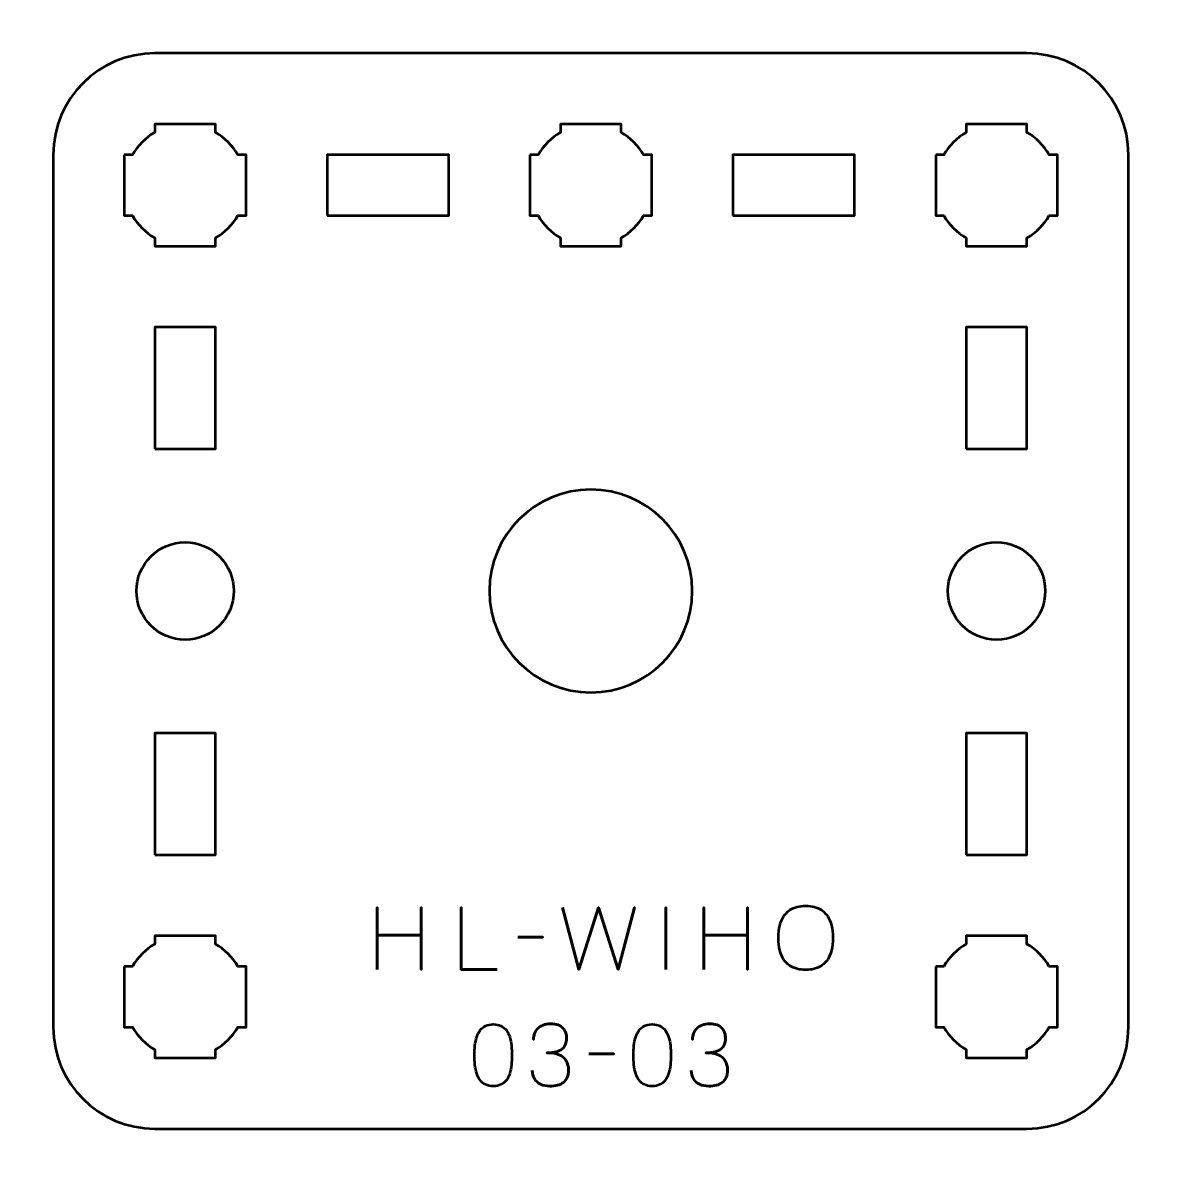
# Model space of a CAD drawing. Header units: centimetres. Extents: x -21 to 0, y -29.7 to 0.
# Drawn here: x -11.4 to -5.76, y -17.25 to -11.65 of the extents above; entities that cross this region are included whole.
import ezdxf

# ---------------------------------------------------------------- set-up
doc = ezdxf.new("R2010")
doc.units = ezdxf.units.CM
doc.header["$MEASUREMENT"] = 0
doc.layers.add('Layer 1', color=7, linetype='Continuous')

msp = doc.modelspace()

# ---------------------------------------------------------------- linework, layer by layer
at = {"layer": 'Layer 1', "lineweight": 53}
for points in [[(-10.75, -13.75), (-10.45, -13.75), (-10.45, -13.15), (-10.75, -13.15), (-10.75, -13.75)], [(-6.75, -13.75), (-6.45, -13.75), (-6.45, -13.15), (-6.75, -13.15), (-6.75, -13.75)], [(-10.75, -15.75), (-10.45, -15.75), (-10.45, -15.15), (-10.75, -15.15), (-10.75, -15.75)], [(-6.75, -15.75), (-6.45, -15.75), (-6.45, -15.15), (-6.75, -15.15), (-6.75, -15.75)]]:
    msp.add_lwpolyline(points, close=True, dxfattribs=at)
for centre in [(-10.6, -14.45), (-6.6, -14.45)]:
    msp.add_ellipse(centre, major_axis=(0, 0.24), ratio=1, dxfattribs=at)
at = {"layer": 'Layer 1', "color": 1, "lineweight": 53}
msp.add_open_spline([(-21.00003, -29.19995), (-21.00003, -29.19995), (-21.00003, -2.89992), (-21.00003, -2.89992), (-21.00003, -2.89992), (-21.00003, -2.81709), (-20.93286, -2.74992), (-20.85003, -2.74992), (-20.85003, -2.74992), (-20.7672, -2.74992), (-20.70003, -2.68275), (-20.70003, -2.59992), (-20.70003, -2.59992), (-20.70003, -2.51709), (-20.7672, -2.44992), (-20.85003, -2.44992), (-20.85003, -2.44992), (-20.93286, -2.44992), (-21.00003, -2.38275), (-21.00003, -2.29992), (-21.00003, -2.29992), (-21.00003, -2.21709), (-20.93286, -2.14992), (-20.85003, -2.14992), (-20.85003, -2.14992), (-20.7672, -2.14992), (-20.70003, -2.08275), (-20.70003, -1.99992), (-20.70003, -1.99992), (-20.70003, -1.91709), (-20.7672, -1.84992), (-20.85003, -1.84992), (-20.85003, -1.84992), (-20.93286, -1.84992), (-21.00003, -1.78275), (-21.00003, -1.69992), (-21.00003, -1.69992), (-21.00003, -1.61709), (-20.93286, -1.54992), (-20.85003, -1.54992), (-20.85003, -1.54992), (-20.7672, -1.54992), (-20.70003, -1.48275), (-20.70003, -1.39992), (-20.70003, -1.39992), (-20.70003, -1.31709), (-20.7672, -1.24992), (-20.85003, -1.24992), (-20.85003, -1.24992), (-20.93286, -1.24992), (-21.00003, -1.18275), (-21.00003, -1.09992), (-21.00003, -1.09992), (-21.00003, -1.09992), (-21.00003, -0.49992), (-21.00003, -0.49992), (-21.00003, -0.49992), (-21.00003, -0.22295), (-20.77694, 0.00004), (-20.49994, 0.00004), (-20.49994, 0.00004), (-20.49994, 0.00004), (-0.50008, 0.00004), (-0.50008, 0.00004), (-0.50008, 0.00004), (-0.22294, 0.00004), (0.00002, -0.22295), (0.00002, -0.49992), (0.00002, -0.49992), (0.00002, -0.49992), (0.00002, -29.19995), (0.00002, -29.19995), (0.00002, -29.19995), (0.00002, -29.47695), (-0.22294, -29.70004), (-0.50008, -29.70004), (-0.50008, -29.70004), (-0.50008, -29.70004), (-20.49994, -29.70004), (-20.49994, -29.70004), (-20.49994, -29.70004), (-20.77694, -29.70004), (-21.00003, -29.47695), (-21.00003, -29.19995)], degree=3, knots=[0, 0, 0, 0, 0.047619, 0.047619, 0.047619, 0.047619, 0.0952381, 0.0952381, 0.0952381, 0.0952381, 0.1428571, 0.1428571, 0.1428571, 0.1428571, 0.1904762, 0.1904762, 0.1904762, 0.1904762, 0.2380952, 0.2380952, 0.2380952, 0.2380952, 0.2857143, 0.2857143, 0.2857143, 0.2857143, 0.3333333, 0.3333333, 0.3333333, 0.3333333, 0.3809524, 0.3809524, 0.3809524, 0.3809524, 0.4285714, 0.4285714, 0.4285714, 0.4285714, 0.4761905, 0.4761905, 0.4761905, 0.4761905, 0.5238095, 0.5238095, 0.5238095, 0.5238095, 0.5714286, 0.5714286, 0.5714286, 0.5714286, 0.6190476, 0.6190476, 0.6190476, 0.6190476, 0.6666667, 0.6666667, 0.6666667, 0.6666667, 0.7142857, 0.7142857, 0.7142857, 0.7142857, 0.7619048, 0.7619048, 0.7619048, 0.7619048, 0.8095238, 0.8095238, 0.8095238, 0.8095238, 0.8571429, 0.8571429, 0.8571429, 0.8571429, 0.9047619, 0.9047619, 0.9047619, 0.9047619, 0.952381, 0.952381, 0.952381, 0.952381, 1, 1, 1, 1], dxfattribs=at)
at = {"layer": 'Layer 1', "color": 3, "lineweight": 53}
msp.add_open_spline([(-11.25, -16.6), (-11.25, -16.6), (-11.25, -12.3), (-11.25, -12.3), (-11.25, -12.3), (-11.25, -12.02391), (-11.02609, -11.8), (-10.75, -11.8), (-10.75, -11.8), (-10.75, -11.8), (-6.45, -11.8), (-6.45, -11.8), (-6.45, -11.8), (-6.17391, -11.8), (-5.95, -12.02391), (-5.95, -12.3), (-5.95, -12.3), (-5.95, -12.3), (-5.95, -16.6), (-5.95, -16.6), (-5.95, -16.6), (-5.95, -16.87609), (-6.17391, -17.1), (-6.45, -17.1), (-6.45, -17.1), (-6.45, -17.1), (-10.75, -17.1), (-10.75, -17.1), (-10.75, -17.1), (-11.02609, -17.1), (-11.25, -16.87609), (-11.25, -16.6)], degree=3, knots=[0, 0, 0, 0, 0.125, 0.125, 0.125, 0.125, 0.25, 0.25, 0.25, 0.25, 0.375, 0.375, 0.375, 0.375, 0.5, 0.5, 0.5, 0.5, 0.625, 0.625, 0.625, 0.625, 0.75, 0.75, 0.75, 0.75, 0.875, 0.875, 0.875, 0.875, 1, 1, 1, 1], dxfattribs=at)
at = {"layer": 'Layer 1', "lineweight": 53}
for points, knots in [([(-10.9, -12.3), (-10.9, -12.3), (-10.85985, -12.3), (-10.85985, -12.3), (-10.85985, -12.3), (-10.8335, -12.25447), (-10.79553, -12.2165), (-10.75, -12.19015), (-10.75, -12.19015), (-10.75, -12.19015), (-10.75, -12.15), (-10.75, -12.15), (-10.75, -12.15), (-10.75, -12.15), (-10.6, -12.15), (-10.6, -12.15), (-10.6, -12.15), (-10.6, -12.15), (-10.45, -12.15), (-10.45, -12.15), (-10.45, -12.15), (-10.45, -12.15), (-10.45, -12.19015), (-10.45, -12.19015), (-10.45, -12.19015), (-10.40447, -12.2165), (-10.3665, -12.25447), (-10.34015, -12.3), (-10.34015, -12.3), (-10.34015, -12.3), (-10.3, -12.3), (-10.3, -12.3), (-10.3, -12.3), (-10.3, -12.3), (-10.3, -12.45), (-10.3, -12.45), (-10.3, -12.45), (-10.3, -12.45), (-10.3, -12.6), (-10.3, -12.6), (-10.3, -12.6), (-10.3, -12.6), (-10.34015, -12.6), (-10.34015, -12.6), (-10.34015, -12.6), (-10.3665, -12.64553), (-10.40447, -12.6835), (-10.45, -12.70985), (-10.45, -12.70985), (-10.45, -12.70985), (-10.45, -12.75), (-10.45, -12.75), (-10.45, -12.75), (-10.45, -12.75), (-10.6, -12.75), (-10.6, -12.75), (-10.6, -12.75), (-10.6, -12.75), (-10.75, -12.75), (-10.75, -12.75), (-10.75, -12.75), (-10.75, -12.75), (-10.75, -12.70985), (-10.75, -12.70985), (-10.75, -12.70985), (-10.79553, -12.6835), (-10.8335, -12.64553), (-10.85985, -12.6), (-10.85985, -12.6), (-10.85985, -12.6), (-10.9, -12.6), (-10.9, -12.6), (-10.9, -12.6), (-10.9, -12.6), (-10.9, -12.45), (-10.9, -12.45), (-10.9, -12.45), (-10.9, -12.45), (-10.9, -12.3), (-10.9, -12.3)], [0, 0, 0, 0, 0.05, 0.05, 0.05, 0.05, 0.1, 0.1, 0.1, 0.1, 0.15, 0.15, 0.15, 0.15, 0.2, 0.2, 0.2, 0.2, 0.25, 0.25, 0.25, 0.25, 0.3, 0.3, 0.3, 0.3, 0.35, 0.35, 0.35, 0.35, 0.4, 0.4, 0.4, 0.4, 0.45, 0.45, 0.45, 0.45, 0.5, 0.5, 0.5, 0.5, 0.55, 0.55, 0.55, 0.55, 0.6, 0.6, 0.6, 0.6, 0.65, 0.65, 0.65, 0.65, 0.7, 0.7, 0.7, 0.7, 0.75, 0.75, 0.75, 0.75, 0.8, 0.8, 0.8, 0.8, 0.85, 0.85, 0.85, 0.85, 0.9, 0.9, 0.9, 0.9, 0.95, 0.95, 0.95, 0.95, 1, 1, 1, 1]), ([(-8.9, -12.3), (-8.9, -12.3), (-8.85985, -12.3), (-8.85985, -12.3), (-8.85985, -12.3), (-8.8335, -12.25447), (-8.79553, -12.2165), (-8.75, -12.19015), (-8.75, -12.19015), (-8.75, -12.19015), (-8.75, -12.15), (-8.75, -12.15), (-8.75, -12.15), (-8.75, -12.15), (-8.6, -12.15), (-8.6, -12.15), (-8.6, -12.15), (-8.6, -12.15), (-8.45, -12.15), (-8.45, -12.15), (-8.45, -12.15), (-8.45, -12.15), (-8.45, -12.19015), (-8.45, -12.19015), (-8.45, -12.19015), (-8.40447, -12.2165), (-8.3665, -12.25447), (-8.34015, -12.3), (-8.34015, -12.3), (-8.34015, -12.3), (-8.3, -12.3), (-8.3, -12.3), (-8.3, -12.3), (-8.3, -12.3), (-8.3, -12.45), (-8.3, -12.45), (-8.3, -12.45), (-8.3, -12.45), (-8.3, -12.6), (-8.3, -12.6), (-8.3, -12.6), (-8.3, -12.6), (-8.34015, -12.6), (-8.34015, -12.6), (-8.34015, -12.6), (-8.3665, -12.64553), (-8.40447, -12.6835), (-8.45, -12.70985), (-8.45, -12.70985), (-8.45, -12.70985), (-8.45, -12.75), (-8.45, -12.75), (-8.45, -12.75), (-8.45, -12.75), (-8.6, -12.75), (-8.6, -12.75), (-8.6, -12.75), (-8.6, -12.75), (-8.75, -12.75), (-8.75, -12.75), (-8.75, -12.75), (-8.75, -12.75), (-8.75, -12.70985), (-8.75, -12.70985), (-8.75, -12.70985), (-8.79553, -12.6835), (-8.8335, -12.64553), (-8.85985, -12.6), (-8.85985, -12.6), (-8.85985, -12.6), (-8.9, -12.6), (-8.9, -12.6), (-8.9, -12.6), (-8.9, -12.6), (-8.9, -12.45), (-8.9, -12.45), (-8.9, -12.45), (-8.9, -12.45), (-8.9, -12.3), (-8.9, -12.3)], [0, 0, 0, 0, 0.05, 0.05, 0.05, 0.05, 0.1, 0.1, 0.1, 0.1, 0.15, 0.15, 0.15, 0.15, 0.2, 0.2, 0.2, 0.2, 0.25, 0.25, 0.25, 0.25, 0.3, 0.3, 0.3, 0.3, 0.35, 0.35, 0.35, 0.35, 0.4, 0.4, 0.4, 0.4, 0.45, 0.45, 0.45, 0.45, 0.5, 0.5, 0.5, 0.5, 0.55, 0.55, 0.55, 0.55, 0.6, 0.6, 0.6, 0.6, 0.65, 0.65, 0.65, 0.65, 0.7, 0.7, 0.7, 0.7, 0.75, 0.75, 0.75, 0.75, 0.8, 0.8, 0.8, 0.8, 0.85, 0.85, 0.85, 0.85, 0.9, 0.9, 0.9, 0.9, 0.95, 0.95, 0.95, 0.95, 1, 1, 1, 1]), ([(-6.9, -12.3), (-6.9, -12.3), (-6.85985, -12.3), (-6.85985, -12.3), (-6.85985, -12.3), (-6.8335, -12.25447), (-6.79553, -12.2165), (-6.75, -12.19015), (-6.75, -12.19015), (-6.75, -12.19015), (-6.75, -12.15), (-6.75, -12.15), (-6.75, -12.15), (-6.75, -12.15), (-6.6, -12.15), (-6.6, -12.15), (-6.6, -12.15), (-6.6, -12.15), (-6.45, -12.15), (-6.45, -12.15), (-6.45, -12.15), (-6.45, -12.15), (-6.45, -12.19015), (-6.45, -12.19015), (-6.45, -12.19015), (-6.40447, -12.2165), (-6.3665, -12.25447), (-6.34015, -12.3), (-6.34015, -12.3), (-6.34015, -12.3), (-6.3, -12.3), (-6.3, -12.3), (-6.3, -12.3), (-6.3, -12.3), (-6.3, -12.45), (-6.3, -12.45), (-6.3, -12.45), (-6.3, -12.45), (-6.3, -12.6), (-6.3, -12.6), (-6.3, -12.6), (-6.3, -12.6), (-6.34015, -12.6), (-6.34015, -12.6), (-6.34015, -12.6), (-6.3665, -12.64553), (-6.40447, -12.6835), (-6.45, -12.70985), (-6.45, -12.70985), (-6.45, -12.70985), (-6.45, -12.75), (-6.45, -12.75), (-6.45, -12.75), (-6.45, -12.75), (-6.6, -12.75), (-6.6, -12.75), (-6.6, -12.75), (-6.6, -12.75), (-6.75, -12.75), (-6.75, -12.75), (-6.75, -12.75), (-6.75, -12.75), (-6.75, -12.70985), (-6.75, -12.70985), (-6.75, -12.70985), (-6.79553, -12.6835), (-6.8335, -12.64553), (-6.85985, -12.6), (-6.85985, -12.6), (-6.85985, -12.6), (-6.9, -12.6), (-6.9, -12.6), (-6.9, -12.6), (-6.9, -12.6), (-6.9, -12.45), (-6.9, -12.45), (-6.9, -12.45), (-6.9, -12.45), (-6.9, -12.3), (-6.9, -12.3)], [0, 0, 0, 0, 0.05, 0.05, 0.05, 0.05, 0.1, 0.1, 0.1, 0.1, 0.15, 0.15, 0.15, 0.15, 0.2, 0.2, 0.2, 0.2, 0.25, 0.25, 0.25, 0.25, 0.3, 0.3, 0.3, 0.3, 0.35, 0.35, 0.35, 0.35, 0.4, 0.4, 0.4, 0.4, 0.45, 0.45, 0.45, 0.45, 0.5, 0.5, 0.5, 0.5, 0.55, 0.55, 0.55, 0.55, 0.6, 0.6, 0.6, 0.6, 0.65, 0.65, 0.65, 0.65, 0.7, 0.7, 0.7, 0.7, 0.75, 0.75, 0.75, 0.75, 0.8, 0.8, 0.8, 0.8, 0.85, 0.85, 0.85, 0.85, 0.9, 0.9, 0.9, 0.9, 0.95, 0.95, 0.95, 0.95, 1, 1, 1, 1]), ([(-9.9, -12.6), (-9.9, -12.6), (-9.9, -12.3), (-9.9, -12.3), (-9.9, -12.3), (-9.9, -12.3), (-9.3, -12.3), (-9.3, -12.3), (-9.3, -12.3), (-9.3, -12.3), (-9.3, -12.6), (-9.3, -12.6), (-9.3, -12.6), (-9.3, -12.6), (-9.9, -12.6), (-9.9, -12.6)], [0, 0, 0, 0, 0.25, 0.25, 0.25, 0.25, 0.5, 0.5, 0.5, 0.5, 0.75, 0.75, 0.75, 0.75, 1, 1, 1, 1]), ([(-7.9, -12.6), (-7.9, -12.6), (-7.9, -12.3), (-7.9, -12.3), (-7.9, -12.3), (-7.9, -12.3), (-7.3, -12.3), (-7.3, -12.3), (-7.3, -12.3), (-7.3, -12.3), (-7.3, -12.6), (-7.3, -12.6), (-7.3, -12.6), (-7.3, -12.6), (-7.9, -12.6), (-7.9, -12.6)], [0, 0, 0, 0, 0.25, 0.25, 0.25, 0.25, 0.5, 0.5, 0.5, 0.5, 0.75, 0.75, 0.75, 0.75, 1, 1, 1, 1]), ([(-8.10001, -14.45), (-8.10001, -14.7261), (-8.32392, -14.95001), (-8.6, -14.95001), (-8.6, -14.95001), (-8.87611, -14.95001), (-9.10001, -14.7261), (-9.10001, -14.45), (-9.10001, -14.45), (-9.10001, -14.17391), (-8.87611, -13.95001), (-8.6, -13.95001), (-8.6, -13.95001), (-8.32392, -13.95001), (-8.10001, -14.17391), (-8.10001, -14.45)], [0, 0, 0, 0, 0.25, 0.25, 0.25, 0.25, 0.5, 0.5, 0.5, 0.5, 0.75, 0.75, 0.75, 0.75, 1, 1, 1, 1]), ([(-10.9, -16.3), (-10.9, -16.3), (-10.85985, -16.3), (-10.85985, -16.3), (-10.85985, -16.3), (-10.8335, -16.25447), (-10.79553, -16.2165), (-10.75, -16.19015), (-10.75, -16.19015), (-10.75, -16.19015), (-10.75, -16.15), (-10.75, -16.15), (-10.75, -16.15), (-10.75, -16.15), (-10.6, -16.15), (-10.6, -16.15), (-10.6, -16.15), (-10.6, -16.15), (-10.45, -16.15), (-10.45, -16.15), (-10.45, -16.15), (-10.45, -16.15), (-10.45, -16.19015), (-10.45, -16.19015), (-10.45, -16.19015), (-10.40447, -16.2165), (-10.3665, -16.25447), (-10.34015, -16.3), (-10.34015, -16.3), (-10.34015, -16.3), (-10.3, -16.3), (-10.3, -16.3), (-10.3, -16.3), (-10.3, -16.3), (-10.3, -16.45), (-10.3, -16.45), (-10.3, -16.45), (-10.3, -16.45), (-10.3, -16.6), (-10.3, -16.6), (-10.3, -16.6), (-10.3, -16.6), (-10.34015, -16.6), (-10.34015, -16.6), (-10.34015, -16.6), (-10.3665, -16.64553), (-10.40447, -16.6835), (-10.45, -16.70985), (-10.45, -16.70985), (-10.45, -16.70985), (-10.45, -16.75), (-10.45, -16.75), (-10.45, -16.75), (-10.45, -16.75), (-10.6, -16.75), (-10.6, -16.75), (-10.6, -16.75), (-10.6, -16.75), (-10.75, -16.75), (-10.75, -16.75), (-10.75, -16.75), (-10.75, -16.75), (-10.75, -16.70985), (-10.75, -16.70985), (-10.75, -16.70985), (-10.79553, -16.6835), (-10.8335, -16.64553), (-10.85985, -16.6), (-10.85985, -16.6), (-10.85985, -16.6), (-10.9, -16.6), (-10.9, -16.6), (-10.9, -16.6), (-10.9, -16.6), (-10.9, -16.45), (-10.9, -16.45), (-10.9, -16.45), (-10.9, -16.45), (-10.9, -16.3), (-10.9, -16.3)], [0, 0, 0, 0, 0.05, 0.05, 0.05, 0.05, 0.1, 0.1, 0.1, 0.1, 0.15, 0.15, 0.15, 0.15, 0.2, 0.2, 0.2, 0.2, 0.25, 0.25, 0.25, 0.25, 0.3, 0.3, 0.3, 0.3, 0.35, 0.35, 0.35, 0.35, 0.4, 0.4, 0.4, 0.4, 0.45, 0.45, 0.45, 0.45, 0.5, 0.5, 0.5, 0.5, 0.55, 0.55, 0.55, 0.55, 0.6, 0.6, 0.6, 0.6, 0.65, 0.65, 0.65, 0.65, 0.7, 0.7, 0.7, 0.7, 0.75, 0.75, 0.75, 0.75, 0.8, 0.8, 0.8, 0.8, 0.85, 0.85, 0.85, 0.85, 0.9, 0.9, 0.9, 0.9, 0.95, 0.95, 0.95, 0.95, 1, 1, 1, 1]), ([(-6.9, -16.3), (-6.9, -16.3), (-6.85985, -16.3), (-6.85985, -16.3), (-6.85985, -16.3), (-6.8335, -16.25447), (-6.79553, -16.2165), (-6.75, -16.19015), (-6.75, -16.19015), (-6.75, -16.19015), (-6.75, -16.15), (-6.75, -16.15), (-6.75, -16.15), (-6.75, -16.15), (-6.6, -16.15), (-6.6, -16.15), (-6.6, -16.15), (-6.6, -16.15), (-6.45, -16.15), (-6.45, -16.15), (-6.45, -16.15), (-6.45, -16.15), (-6.45, -16.19015), (-6.45, -16.19015), (-6.45, -16.19015), (-6.40447, -16.2165), (-6.3665, -16.25447), (-6.34015, -16.3), (-6.34015, -16.3), (-6.34015, -16.3), (-6.3, -16.3), (-6.3, -16.3), (-6.3, -16.3), (-6.3, -16.3), (-6.3, -16.45), (-6.3, -16.45), (-6.3, -16.45), (-6.3, -16.45), (-6.3, -16.6), (-6.3, -16.6), (-6.3, -16.6), (-6.3, -16.6), (-6.34015, -16.6), (-6.34015, -16.6), (-6.34015, -16.6), (-6.3665, -16.64553), (-6.40447, -16.6835), (-6.45, -16.70985), (-6.45, -16.70985), (-6.45, -16.70985), (-6.45, -16.75), (-6.45, -16.75), (-6.45, -16.75), (-6.45, -16.75), (-6.6, -16.75), (-6.6, -16.75), (-6.6, -16.75), (-6.6, -16.75), (-6.75, -16.75), (-6.75, -16.75), (-6.75, -16.75), (-6.75, -16.75), (-6.75, -16.70985), (-6.75, -16.70985), (-6.75, -16.70985), (-6.79553, -16.6835), (-6.8335, -16.64553), (-6.85985, -16.6), (-6.85985, -16.6), (-6.85985, -16.6), (-6.9, -16.6), (-6.9, -16.6), (-6.9, -16.6), (-6.9, -16.6), (-6.9, -16.45), (-6.9, -16.45), (-6.9, -16.45), (-6.9, -16.45), (-6.9, -16.3), (-6.9, -16.3)], [0, 0, 0, 0, 0.05, 0.05, 0.05, 0.05, 0.1, 0.1, 0.1, 0.1, 0.15, 0.15, 0.15, 0.15, 0.2, 0.2, 0.2, 0.2, 0.25, 0.25, 0.25, 0.25, 0.3, 0.3, 0.3, 0.3, 0.35, 0.35, 0.35, 0.35, 0.4, 0.4, 0.4, 0.4, 0.45, 0.45, 0.45, 0.45, 0.5, 0.5, 0.5, 0.5, 0.55, 0.55, 0.55, 0.55, 0.6, 0.6, 0.6, 0.6, 0.65, 0.65, 0.65, 0.65, 0.7, 0.7, 0.7, 0.7, 0.75, 0.75, 0.75, 0.75, 0.8, 0.8, 0.8, 0.8, 0.85, 0.85, 0.85, 0.85, 0.9, 0.9, 0.9, 0.9, 0.95, 0.95, 0.95, 0.95, 1, 1, 1, 1])]:
    msp.add_open_spline(points, degree=3, knots=knots, dxfattribs=at)
at = {"layer": 'Layer 1', "color": 5, "lineweight": 53}
for points, knots in [([(-7.54104, -16.31748), (-7.52615, -16.31755), (-7.51204, -16.31579), (-7.49857, -16.31233), (-7.49857, -16.31233), (-7.48516, -16.3088), (-7.47289, -16.3033), (-7.46167, -16.29568), (-7.46167, -16.29568), (-7.45045, -16.28813), (-7.44071, -16.27818), (-7.43246, -16.2659), (-7.43246, -16.2659), (-7.4242, -16.25363), (-7.41785, -16.23874), (-7.41334, -16.22124), (-7.41334, -16.22124), (-7.40875, -16.20375), (-7.40649, -16.18335), (-7.40642, -16.16), (-7.40642, -16.16), (-7.40649, -16.13665), (-7.40875, -16.11626), (-7.41334, -16.09869), (-7.41334, -16.09869), (-7.41785, -16.08112), (-7.4242, -16.06616), (-7.43246, -16.05382), (-7.43246, -16.05382), (-7.44071, -16.04147), (-7.45045, -16.03145), (-7.46167, -16.02376), (-7.46167, -16.02376), (-7.47289, -16.01607), (-7.48516, -16.0105), (-7.49857, -16.0069), (-7.49857, -16.0069), (-7.51204, -16.00337), (-7.52615, -16.00161), (-7.54104, -16.00168), (-7.54104, -16.00168), (-7.55593, -16.00161), (-7.57004, -16.00337), (-7.58352, -16.0069), (-7.58352, -16.0069), (-7.59692, -16.0105), (-7.6092, -16.01607), (-7.62042, -16.02376), (-7.62042, -16.02376), (-7.63163, -16.03145), (-7.64137, -16.04147), (-7.64963, -16.05382), (-7.64963, -16.05382), (-7.65788, -16.06616), (-7.66423, -16.08112), (-7.66875, -16.09869), (-7.66875, -16.09869), (-7.67333, -16.11626), (-7.67559, -16.13665), (-7.67566, -16.16), (-7.67566, -16.16), (-7.67559, -16.18335), (-7.67333, -16.20375), (-7.66875, -16.22124), (-7.66875, -16.22124), (-7.66423, -16.23874), (-7.65788, -16.25363), (-7.64963, -16.2659), (-7.64963, -16.2659), (-7.64137, -16.27818), (-7.63163, -16.28813), (-7.62042, -16.29568), (-7.62042, -16.29568), (-7.6092, -16.3033), (-7.59692, -16.3088), (-7.58352, -16.31233), (-7.58352, -16.31233), (-7.57004, -16.31579), (-7.55593, -16.31755), (-7.54104, -16.31748)], [0, 0, 0, 0, 0.05, 0.05, 0.05, 0.05, 0.1, 0.1, 0.1, 0.1, 0.15, 0.15, 0.15, 0.15, 0.2, 0.2, 0.2, 0.2, 0.25, 0.25, 0.25, 0.25, 0.3, 0.3, 0.3, 0.3, 0.35, 0.35, 0.35, 0.35, 0.4, 0.4, 0.4, 0.4, 0.45, 0.45, 0.45, 0.45, 0.5, 0.5, 0.5, 0.5, 0.55, 0.55, 0.55, 0.55, 0.6, 0.6, 0.6, 0.6, 0.65, 0.65, 0.65, 0.65, 0.7, 0.7, 0.7, 0.7, 0.75, 0.75, 0.75, 0.75, 0.8, 0.8, 0.8, 0.8, 0.85, 0.85, 0.85, 0.85, 0.9, 0.9, 0.9, 0.9, 0.95, 0.95, 0.95, 0.95, 1, 1, 1, 1]), ([(-7.54104, -16.31748), (-7.52615, -16.31755), (-7.51204, -16.31579), (-7.49857, -16.31233), (-7.49857, -16.31233), (-7.48516, -16.3088), (-7.47289, -16.3033), (-7.46167, -16.29568), (-7.46167, -16.29568), (-7.45045, -16.28813), (-7.44071, -16.27818), (-7.43246, -16.2659), (-7.43246, -16.2659), (-7.4242, -16.25363), (-7.41785, -16.23874), (-7.41334, -16.22124), (-7.41334, -16.22124), (-7.40875, -16.20375), (-7.40649, -16.18335), (-7.40642, -16.16), (-7.40642, -16.16), (-7.40649, -16.13665), (-7.40875, -16.11626), (-7.41334, -16.09869), (-7.41334, -16.09869), (-7.41785, -16.08112), (-7.4242, -16.06616), (-7.43246, -16.05382), (-7.43246, -16.05382), (-7.44071, -16.04147), (-7.45045, -16.03145), (-7.46167, -16.02376), (-7.46167, -16.02376), (-7.47289, -16.01607), (-7.48516, -16.0105), (-7.49857, -16.0069), (-7.49857, -16.0069), (-7.51204, -16.00337), (-7.52615, -16.00161), (-7.54104, -16.00168), (-7.54104, -16.00168), (-7.55593, -16.00161), (-7.57004, -16.00337), (-7.58352, -16.0069), (-7.58352, -16.0069), (-7.59692, -16.0105), (-7.6092, -16.01607), (-7.62042, -16.02376), (-7.62042, -16.02376), (-7.63163, -16.03145), (-7.64137, -16.04147), (-7.64963, -16.05382), (-7.64963, -16.05382), (-7.65788, -16.06616), (-7.66423, -16.08112), (-7.66875, -16.09869), (-7.66875, -16.09869), (-7.67333, -16.11626), (-7.67559, -16.13665), (-7.67566, -16.16), (-7.67566, -16.16), (-7.67559, -16.18335), (-7.67333, -16.20375), (-7.66875, -16.22124), (-7.66875, -16.22124), (-7.66423, -16.23874), (-7.65788, -16.25363), (-7.64963, -16.2659), (-7.64963, -16.2659), (-7.64137, -16.27818), (-7.63163, -16.28813), (-7.62042, -16.29568), (-7.62042, -16.29568), (-7.6092, -16.3033), (-7.59692, -16.3088), (-7.58352, -16.31233), (-7.58352, -16.31233), (-7.57004, -16.31579), (-7.55593, -16.31755), (-7.54104, -16.31748)], [0, 0, 0, 0, 0.05, 0.05, 0.05, 0.05, 0.1, 0.1, 0.1, 0.1, 0.15, 0.15, 0.15, 0.15, 0.2, 0.2, 0.2, 0.2, 0.25, 0.25, 0.25, 0.25, 0.3, 0.3, 0.3, 0.3, 0.35, 0.35, 0.35, 0.35, 0.4, 0.4, 0.4, 0.4, 0.45, 0.45, 0.45, 0.45, 0.5, 0.5, 0.5, 0.5, 0.55, 0.55, 0.55, 0.55, 0.6, 0.6, 0.6, 0.6, 0.65, 0.65, 0.65, 0.65, 0.7, 0.7, 0.7, 0.7, 0.75, 0.75, 0.75, 0.75, 0.8, 0.8, 0.8, 0.8, 0.85, 0.85, 0.85, 0.85, 0.9, 0.9, 0.9, 0.9, 0.95, 0.95, 0.95, 0.95, 1, 1, 1, 1]), ([(-9.65261, -16.31494), (-9.65261, -16.31494), (-9.65261, -16.14603), (-9.65261, -16.14603), (-9.65261, -16.14603), (-9.65261, -16.14603), (-9.43714, -16.14603), (-9.43714, -16.14603), (-9.43714, -16.14603), (-9.43714, -16.14603), (-9.43714, -16.31494), (-9.43714, -16.31494), (-9.43714, -16.31494), (-9.43714, -16.31494), (-9.43714, -16.01014), (-9.43714, -16.01014), (-9.43714, -16.01014), (-9.43714, -16.01014), (-9.43714, -16.14603), (-9.43714, -16.14603), (-9.43714, -16.14603), (-9.43714, -16.14603), (-9.65261, -16.14603), (-9.65261, -16.14603), (-9.65261, -16.14603), (-9.65261, -16.14603), (-9.65261, -16.01014), (-9.65261, -16.01014), (-9.65261, -16.01014), (-9.65261, -16.01014), (-9.65261, -16.31494), (-9.65261, -16.31494)], [0, 0, 0, 0, 0.125, 0.125, 0.125, 0.125, 0.25, 0.25, 0.25, 0.25, 0.375, 0.375, 0.375, 0.375, 0.5, 0.5, 0.5, 0.5, 0.625, 0.625, 0.625, 0.625, 0.75, 0.75, 0.75, 0.75, 0.875, 0.875, 0.875, 0.875, 1, 1, 1, 1]), ([(-9.06122, -16.31494), (-9.06122, -16.31494), (-9.23944, -16.31494), (-9.23944, -16.31494), (-9.23944, -16.31494), (-9.23944, -16.31494), (-9.23944, -16.00972), (-9.23944, -16.00972), (-9.23944, -16.00972), (-9.23944, -16.00972), (-9.23944, -16.31494), (-9.23944, -16.31494), (-9.23944, -16.31494), (-9.23944, -16.31494), (-9.06122, -16.31494), (-9.06122, -16.31494)], [0, 0, 0, 0, 0.25, 0.25, 0.25, 0.25, 0.5, 0.5, 0.5, 0.5, 0.75, 0.75, 0.75, 0.75, 1, 1, 1, 1]), ([(-8.73907, -16.00972), (-8.73907, -16.00972), (-8.65864, -16.31494), (-8.65864, -16.31494), (-8.65864, -16.31494), (-8.65864, -16.31494), (-8.5617, -16.00972), (-8.5617, -16.00972), (-8.5617, -16.00972), (-8.5617, -16.00972), (-8.46475, -16.31494), (-8.46475, -16.31494), (-8.46475, -16.31494), (-8.46475, -16.31494), (-8.38432, -16.00972), (-8.38432, -16.00972), (-8.38432, -16.00972), (-8.38432, -16.00972), (-8.46475, -16.31494), (-8.46475, -16.31494), (-8.46475, -16.31494), (-8.46475, -16.31494), (-8.5617, -16.00972), (-8.5617, -16.00972), (-8.5617, -16.00972), (-8.5617, -16.00972), (-8.65864, -16.31494), (-8.65864, -16.31494), (-8.65864, -16.31494), (-8.65864, -16.31494), (-8.73907, -16.00972), (-8.73907, -16.00972)], [0, 0, 0, 0, 0.125, 0.125, 0.125, 0.125, 0.25, 0.25, 0.25, 0.25, 0.375, 0.375, 0.375, 0.375, 0.5, 0.5, 0.5, 0.5, 0.625, 0.625, 0.625, 0.625, 0.75, 0.75, 0.75, 0.75, 0.875, 0.875, 0.875, 0.875, 1, 1, 1, 1]), ([(-8.2298, -16.31494), (-8.2298, -16.31494), (-8.2298, -16.00972), (-8.2298, -16.00972), (-8.2298, -16.00972), (-8.2298, -16.00972), (-8.2298, -16.31494), (-8.2298, -16.31494)], [0, 0, 0, 0, 0.5, 0.5, 0.5, 0.5, 1, 1, 1, 1]), ([(-8.04311, -16.31494), (-8.04311, -16.31494), (-8.04311, -16.14603), (-8.04311, -16.14603), (-8.04311, -16.14603), (-8.04311, -16.14603), (-7.82764, -16.14603), (-7.82764, -16.14603), (-7.82764, -16.14603), (-7.82764, -16.14603), (-7.82764, -16.31494), (-7.82764, -16.31494), (-7.82764, -16.31494), (-7.82764, -16.31494), (-7.82764, -16.01014), (-7.82764, -16.01014), (-7.82764, -16.01014), (-7.82764, -16.01014), (-7.82764, -16.14603), (-7.82764, -16.14603), (-7.82764, -16.14603), (-7.82764, -16.14603), (-8.04311, -16.14603), (-8.04311, -16.14603), (-8.04311, -16.14603), (-8.04311, -16.14603), (-8.04311, -16.01014), (-8.04311, -16.01014), (-8.04311, -16.01014), (-8.04311, -16.01014), (-8.04311, -16.31494), (-8.04311, -16.31494)], [0, 0, 0, 0, 0.125, 0.125, 0.125, 0.125, 0.25, 0.25, 0.25, 0.25, 0.375, 0.375, 0.375, 0.375, 0.5, 0.5, 0.5, 0.5, 0.625, 0.625, 0.625, 0.625, 0.75, 0.75, 0.75, 0.75, 0.875, 0.875, 0.875, 0.875, 1, 1, 1, 1]), ([(-8.9592, -16.15534), (-8.9592, -16.15534), (-8.83601, -16.15534), (-8.83601, -16.15534), (-8.83601, -16.15534), (-8.83601, -16.15534), (-8.9592, -16.15534), (-8.9592, -16.15534)], [0, 0, 0, 0, 0.5, 0.5, 0.5, 0.5, 1, 1, 1, 1]), ([(-9.08132, -16.89025), (-9.06651, -16.89018), (-9.05374, -16.88757), (-9.04308, -16.88249), (-9.04308, -16.88249), (-9.0325, -16.87741), (-9.02368, -16.87014), (-9.01663, -16.8609), (-9.01663, -16.8609), (-9.00964, -16.85159), (-9.00414, -16.84058), (-9.00005, -16.82788), (-9.00005, -16.82788), (-8.99602, -16.81518), (-8.99313, -16.80128), (-8.99151, -16.78604), (-8.99151, -16.78604), (-8.98981, -16.7708), (-8.98897, -16.75478), (-8.98904, -16.73785), (-8.98904, -16.73785), (-8.98897, -16.72099), (-8.98981, -16.70497), (-8.99151, -16.6898), (-8.99151, -16.6898), (-8.99313, -16.67463), (-8.99602, -16.66066), (-9.00005, -16.64796), (-9.00005, -16.64796), (-9.00414, -16.63533), (-9.00964, -16.62433), (-9.01663, -16.61494), (-9.01663, -16.61494), (-9.02368, -16.60563), (-9.0325, -16.59836), (-9.04308, -16.59328), (-9.04308, -16.59328), (-9.05374, -16.58813), (-9.06651, -16.58552), (-9.08132, -16.58545), (-9.08132, -16.58545), (-9.09614, -16.58552), (-9.10891, -16.58813), (-9.11957, -16.59328), (-9.11957, -16.59328), (-9.13015, -16.59836), (-9.13897, -16.60563), (-9.14602, -16.61494), (-9.14602, -16.61494), (-9.15301, -16.62433), (-9.15851, -16.63533), (-9.1626, -16.64796), (-9.1626, -16.64796), (-9.16663, -16.66066), (-9.16952, -16.67463), (-9.17114, -16.6898), (-9.17114, -16.6898), (-9.17283, -16.70497), (-9.17368, -16.72099), (-9.17361, -16.73785), (-9.17361, -16.73785), (-9.17368, -16.75478), (-9.17283, -16.7708), (-9.17114, -16.78604), (-9.17114, -16.78604), (-9.16952, -16.80128), (-9.16663, -16.81518), (-9.1626, -16.82788), (-9.1626, -16.82788), (-9.15851, -16.84058), (-9.15301, -16.85159), (-9.14602, -16.8609), (-9.14602, -16.8609), (-9.13897, -16.87014), (-9.13015, -16.87741), (-9.11957, -16.88249), (-9.11957, -16.88249), (-9.10891, -16.88757), (-9.09614, -16.89018), (-9.08132, -16.89025)], [0, 0, 0, 0, 0.05, 0.05, 0.05, 0.05, 0.1, 0.1, 0.1, 0.1, 0.15, 0.15, 0.15, 0.15, 0.2, 0.2, 0.2, 0.2, 0.25, 0.25, 0.25, 0.25, 0.3, 0.3, 0.3, 0.3, 0.35, 0.35, 0.35, 0.35, 0.4, 0.4, 0.4, 0.4, 0.45, 0.45, 0.45, 0.45, 0.5, 0.5, 0.5, 0.5, 0.55, 0.55, 0.55, 0.55, 0.6, 0.6, 0.6, 0.6, 0.65, 0.65, 0.65, 0.65, 0.7, 0.7, 0.7, 0.7, 0.75, 0.75, 0.75, 0.75, 0.8, 0.8, 0.8, 0.8, 0.85, 0.85, 0.85, 0.85, 0.9, 0.9, 0.9, 0.9, 0.95, 0.95, 0.95, 0.95, 1, 1, 1, 1]), ([(-9.08132, -16.89025), (-9.06651, -16.89018), (-9.05374, -16.88757), (-9.04308, -16.88249), (-9.04308, -16.88249), (-9.0325, -16.87741), (-9.02368, -16.87014), (-9.01663, -16.8609), (-9.01663, -16.8609), (-9.00964, -16.85159), (-9.00414, -16.84058), (-9.00005, -16.82788), (-9.00005, -16.82788), (-8.99602, -16.81518), (-8.99313, -16.80128), (-8.99151, -16.78604), (-8.99151, -16.78604), (-8.98981, -16.7708), (-8.98897, -16.75478), (-8.98904, -16.73785), (-8.98904, -16.73785), (-8.98897, -16.72099), (-8.98981, -16.70497), (-8.99151, -16.6898), (-8.99151, -16.6898), (-8.99313, -16.67463), (-8.99602, -16.66066), (-9.00005, -16.64796), (-9.00005, -16.64796), (-9.00414, -16.63533), (-9.00964, -16.62433), (-9.01663, -16.61494), (-9.01663, -16.61494), (-9.02368, -16.60563), (-9.0325, -16.59836), (-9.04308, -16.59328), (-9.04308, -16.59328), (-9.05374, -16.58813), (-9.06651, -16.58552), (-9.08132, -16.58545), (-9.08132, -16.58545), (-9.09614, -16.58552), (-9.10891, -16.58813), (-9.11957, -16.59328), (-9.11957, -16.59328), (-9.13015, -16.59836), (-9.13897, -16.60563), (-9.14602, -16.61494), (-9.14602, -16.61494), (-9.15301, -16.62433), (-9.15851, -16.63533), (-9.1626, -16.64796), (-9.1626, -16.64796), (-9.16663, -16.66066), (-9.16952, -16.67463), (-9.17114, -16.6898), (-9.17114, -16.6898), (-9.17283, -16.70497), (-9.17368, -16.72099), (-9.17361, -16.73785), (-9.17361, -16.73785), (-9.17368, -16.75478), (-9.17283, -16.7708), (-9.17114, -16.78604), (-9.17114, -16.78604), (-9.16952, -16.80128), (-9.16663, -16.81518), (-9.1626, -16.82788), (-9.1626, -16.82788), (-9.15851, -16.84058), (-9.15301, -16.85159), (-9.14602, -16.8609), (-9.14602, -16.8609), (-9.13897, -16.87014), (-9.13015, -16.87741), (-9.11957, -16.88249), (-9.11957, -16.88249), (-9.10891, -16.88757), (-9.09614, -16.89018), (-9.08132, -16.89025)], [0, 0, 0, 0, 0.05, 0.05, 0.05, 0.05, 0.1, 0.1, 0.1, 0.1, 0.15, 0.15, 0.15, 0.15, 0.2, 0.2, 0.2, 0.2, 0.25, 0.25, 0.25, 0.25, 0.3, 0.3, 0.3, 0.3, 0.35, 0.35, 0.35, 0.35, 0.4, 0.4, 0.4, 0.4, 0.45, 0.45, 0.45, 0.45, 0.5, 0.5, 0.5, 0.5, 0.55, 0.55, 0.55, 0.55, 0.6, 0.6, 0.6, 0.6, 0.65, 0.65, 0.65, 0.65, 0.7, 0.7, 0.7, 0.7, 0.75, 0.75, 0.75, 0.75, 0.8, 0.8, 0.8, 0.8, 0.85, 0.85, 0.85, 0.85, 0.9, 0.9, 0.9, 0.9, 0.95, 0.95, 0.95, 0.95, 1, 1, 1, 1]), ([(-8.88871, -16.81363), (-8.88864, -16.82887), (-8.88511, -16.84213), (-8.87813, -16.85363), (-8.87813, -16.85363), (-8.87114, -16.86506), (-8.86119, -16.87402), (-8.84821, -16.88044), (-8.84821, -16.88044), (-8.83523, -16.88686), (-8.81964, -16.89011), (-8.8015, -16.89025), (-8.8015, -16.89025), (-8.78789, -16.89025), (-8.77554, -16.88884), (-8.76432, -16.88588), (-8.76432, -16.88588), (-8.75317, -16.88291), (-8.74358, -16.87833), (-8.73546, -16.87205), (-8.73546, -16.87205), (-8.72735, -16.86577), (-8.72114, -16.85765), (-8.7167, -16.84778), (-8.7167, -16.84778), (-8.71232, -16.83783), (-8.71014, -16.8259), (-8.71007, -16.81193), (-8.71007, -16.81193), (-8.70999, -16.79331), (-8.7138, -16.77757), (-8.72135, -16.7648), (-8.72135, -16.7648), (-8.7289, -16.75203), (-8.74062, -16.74244), (-8.75635, -16.73588), (-8.75635, -16.73588), (-8.77208, -16.72931), (-8.79226, -16.726), (-8.81674, -16.726), (-8.81674, -16.726), (-8.79847, -16.72607), (-8.78316, -16.72438), (-8.77067, -16.72092), (-8.77067, -16.72092), (-8.75825, -16.71746), (-8.74831, -16.71259), (-8.74083, -16.70624), (-8.74083, -16.70624), (-8.73335, -16.69996), (-8.72792, -16.69248), (-8.72467, -16.68388), (-8.72467, -16.68388), (-8.72135, -16.67534), (-8.71973, -16.66596), (-8.7198, -16.65573), (-8.7198, -16.65573), (-8.71973, -16.64549), (-8.72114, -16.63604), (-8.72396, -16.62729), (-8.72396, -16.62729), (-8.72672, -16.61854), (-8.73123, -16.61085), (-8.73737, -16.60429), (-8.73737, -16.60429), (-8.74351, -16.59773), (-8.75162, -16.59258), (-8.76157, -16.58891), (-8.76157, -16.58891), (-8.77159, -16.58524), (-8.7838, -16.58341), (-8.79812, -16.58334), (-8.79812, -16.58334), (-8.81237, -16.58341), (-8.82486, -16.58552), (-8.83544, -16.58962), (-8.83544, -16.58962), (-8.8461, -16.59371), (-8.85484, -16.59928), (-8.8619, -16.60641), (-8.8619, -16.60641), (-8.86888, -16.61353), (-8.87411, -16.62165), (-8.87756, -16.63082), (-8.87756, -16.63082), (-8.88109, -16.63999), (-8.88278, -16.64973), (-8.88278, -16.65996), (-8.88278, -16.65996), (-8.88278, -16.64973), (-8.88109, -16.63999), (-8.87756, -16.63082), (-8.87756, -16.63082), (-8.87411, -16.62165), (-8.86888, -16.61353), (-8.8619, -16.60641), (-8.8619, -16.60641), (-8.85484, -16.59928), (-8.8461, -16.59371), (-8.83544, -16.58962), (-8.83544, -16.58962), (-8.82486, -16.58552), (-8.81237, -16.58341), (-8.79812, -16.58334), (-8.79812, -16.58334), (-8.7838, -16.58341), (-8.77159, -16.58524), (-8.76157, -16.58891), (-8.76157, -16.58891), (-8.75162, -16.59258), (-8.74351, -16.59773), (-8.73737, -16.60429), (-8.73737, -16.60429), (-8.73123, -16.61085), (-8.72672, -16.61854), (-8.72396, -16.62729), (-8.72396, -16.62729), (-8.72114, -16.63604), (-8.71973, -16.64549), (-8.7198, -16.65573), (-8.7198, -16.65573), (-8.71973, -16.66596), (-8.72135, -16.67534), (-8.72467, -16.68388), (-8.72467, -16.68388), (-8.72792, -16.69248), (-8.73335, -16.69996), (-8.74083, -16.70624), (-8.74083, -16.70624), (-8.74831, -16.71259), (-8.75825, -16.71746), (-8.77067, -16.72092), (-8.77067, -16.72092), (-8.78316, -16.72438), (-8.79847, -16.72607), (-8.81674, -16.726), (-8.81674, -16.726), (-8.79226, -16.726), (-8.77208, -16.72931), (-8.75635, -16.73588), (-8.75635, -16.73588), (-8.74062, -16.74244), (-8.7289, -16.75203), (-8.72135, -16.7648), (-8.72135, -16.7648), (-8.7138, -16.77757), (-8.70999, -16.79331), (-8.71007, -16.81193), (-8.71007, -16.81193), (-8.71014, -16.8259), (-8.71232, -16.83783), (-8.7167, -16.84778), (-8.7167, -16.84778), (-8.72114, -16.85765), (-8.72735, -16.86577), (-8.73546, -16.87205), (-8.73546, -16.87205), (-8.74358, -16.87833), (-8.75317, -16.88291), (-8.76432, -16.88588), (-8.76432, -16.88588), (-8.77554, -16.88884), (-8.78789, -16.89025), (-8.8015, -16.89025), (-8.8015, -16.89025), (-8.81964, -16.89011), (-8.83523, -16.88686), (-8.84821, -16.88044), (-8.84821, -16.88044), (-8.86119, -16.87402), (-8.87114, -16.86506), (-8.87813, -16.85363), (-8.87813, -16.85363), (-8.88511, -16.84213), (-8.88864, -16.82887), (-8.88871, -16.81363)], [0, 0, 0, 0, 0.0227273, 0.0227273, 0.0227273, 0.0227273, 0.0454545, 0.0454545, 0.0454545, 0.0454545, 0.0681818, 0.0681818, 0.0681818, 0.0681818, 0.0909091, 0.0909091, 0.0909091, 0.0909091, 0.1136364, 0.1136364, 0.1136364, 0.1136364, 0.1363636, 0.1363636, 0.1363636, 0.1363636, 0.1590909, 0.1590909, 0.1590909, 0.1590909, 0.1818182, 0.1818182, 0.1818182, 0.1818182, 0.2045455, 0.2045455, 0.2045455, 0.2045455, 0.2272727, 0.2272727, 0.2272727, 0.2272727, 0.25, 0.25, 0.25, 0.25, 0.2727273, 0.2727273, 0.2727273, 0.2727273, 0.2954545, 0.2954545, 0.2954545, 0.2954545, 0.3181818, 0.3181818, 0.3181818, 0.3181818, 0.3409091, 0.3409091, 0.3409091, 0.3409091, 0.3636364, 0.3636364, 0.3636364, 0.3636364, 0.3863636, 0.3863636, 0.3863636, 0.3863636, 0.4090909, 0.4090909, 0.4090909, 0.4090909, 0.4318182, 0.4318182, 0.4318182, 0.4318182, 0.4545455, 0.4545455, 0.4545455, 0.4545455, 0.4772727, 0.4772727, 0.4772727, 0.4772727, 0.5, 0.5, 0.5, 0.5, 0.5227273, 0.5227273, 0.5227273, 0.5227273, 0.5454545, 0.5454545, 0.5454545, 0.5454545, 0.5681818, 0.5681818, 0.5681818, 0.5681818, 0.5909091, 0.5909091, 0.5909091, 0.5909091, 0.6136364, 0.6136364, 0.6136364, 0.6136364, 0.6363636, 0.6363636, 0.6363636, 0.6363636, 0.6590909, 0.6590909, 0.6590909, 0.6590909, 0.6818182, 0.6818182, 0.6818182, 0.6818182, 0.7045455, 0.7045455, 0.7045455, 0.7045455, 0.7272727, 0.7272727, 0.7272727, 0.7272727, 0.75, 0.75, 0.75, 0.75, 0.7727273, 0.7727273, 0.7727273, 0.7727273, 0.7954545, 0.7954545, 0.7954545, 0.7954545, 0.8181818, 0.8181818, 0.8181818, 0.8181818, 0.8409091, 0.8409091, 0.8409091, 0.8409091, 0.8636364, 0.8636364, 0.8636364, 0.8636364, 0.8863636, 0.8863636, 0.8863636, 0.8863636, 0.9090909, 0.9090909, 0.9090909, 0.9090909, 0.9318182, 0.9318182, 0.9318182, 0.9318182, 0.9545455, 0.9545455, 0.9545455, 0.9545455, 0.9772727, 0.9772727, 0.9772727, 0.9772727, 1, 1, 1, 1]), ([(-8.29774, -16.89025), (-8.28293, -16.89018), (-8.27016, -16.88757), (-8.2595, -16.88249), (-8.2595, -16.88249), (-8.24892, -16.87741), (-8.2401, -16.87014), (-8.23305, -16.8609), (-8.23305, -16.8609), (-8.22606, -16.85159), (-8.22056, -16.84058), (-8.21647, -16.82788), (-8.21647, -16.82788), (-8.21244, -16.81518), (-8.20955, -16.80128), (-8.20793, -16.78604), (-8.20793, -16.78604), (-8.20623, -16.7708), (-8.20539, -16.75478), (-8.20546, -16.73785), (-8.20546, -16.73785), (-8.20539, -16.72099), (-8.20623, -16.70497), (-8.20793, -16.6898), (-8.20793, -16.6898), (-8.20955, -16.67463), (-8.21244, -16.66066), (-8.21647, -16.64796), (-8.21647, -16.64796), (-8.22056, -16.63533), (-8.22606, -16.62433), (-8.23305, -16.61494), (-8.23305, -16.61494), (-8.2401, -16.60563), (-8.24892, -16.59836), (-8.2595, -16.59328), (-8.2595, -16.59328), (-8.27016, -16.58813), (-8.28293, -16.58552), (-8.29774, -16.58545), (-8.29774, -16.58545), (-8.31256, -16.58552), (-8.32533, -16.58813), (-8.33599, -16.59328), (-8.33599, -16.59328), (-8.34657, -16.59836), (-8.35539, -16.60563), (-8.36244, -16.61494), (-8.36244, -16.61494), (-8.36943, -16.62433), (-8.37493, -16.63533), (-8.37902, -16.64796), (-8.37902, -16.64796), (-8.38305, -16.66066), (-8.38594, -16.67463), (-8.38756, -16.6898), (-8.38756, -16.6898), (-8.38925, -16.70497), (-8.3901, -16.72099), (-8.39003, -16.73785), (-8.39003, -16.73785), (-8.3901, -16.75478), (-8.38925, -16.7708), (-8.38756, -16.78604), (-8.38756, -16.78604), (-8.38594, -16.80128), (-8.38305, -16.81518), (-8.37902, -16.82788), (-8.37902, -16.82788), (-8.37493, -16.84058), (-8.36943, -16.85159), (-8.36244, -16.8609), (-8.36244, -16.8609), (-8.35539, -16.87014), (-8.34657, -16.87741), (-8.33599, -16.88249), (-8.33599, -16.88249), (-8.32533, -16.88757), (-8.31256, -16.89018), (-8.29774, -16.89025)], [0, 0, 0, 0, 0.05, 0.05, 0.05, 0.05, 0.1, 0.1, 0.1, 0.1, 0.15, 0.15, 0.15, 0.15, 0.2, 0.2, 0.2, 0.2, 0.25, 0.25, 0.25, 0.25, 0.3, 0.3, 0.3, 0.3, 0.35, 0.35, 0.35, 0.35, 0.4, 0.4, 0.4, 0.4, 0.45, 0.45, 0.45, 0.45, 0.5, 0.5, 0.5, 0.5, 0.55, 0.55, 0.55, 0.55, 0.6, 0.6, 0.6, 0.6, 0.65, 0.65, 0.65, 0.65, 0.7, 0.7, 0.7, 0.7, 0.75, 0.75, 0.75, 0.75, 0.8, 0.8, 0.8, 0.8, 0.85, 0.85, 0.85, 0.85, 0.9, 0.9, 0.9, 0.9, 0.95, 0.95, 0.95, 0.95, 1, 1, 1, 1]), ([(-8.29774, -16.89025), (-8.28293, -16.89018), (-8.27016, -16.88757), (-8.2595, -16.88249), (-8.2595, -16.88249), (-8.24892, -16.87741), (-8.2401, -16.87014), (-8.23305, -16.8609), (-8.23305, -16.8609), (-8.22606, -16.85159), (-8.22056, -16.84058), (-8.21647, -16.82788), (-8.21647, -16.82788), (-8.21244, -16.81518), (-8.20955, -16.80128), (-8.20793, -16.78604), (-8.20793, -16.78604), (-8.20623, -16.7708), (-8.20539, -16.75478), (-8.20546, -16.73785), (-8.20546, -16.73785), (-8.20539, -16.72099), (-8.20623, -16.70497), (-8.20793, -16.6898), (-8.20793, -16.6898), (-8.20955, -16.67463), (-8.21244, -16.66066), (-8.21647, -16.64796), (-8.21647, -16.64796), (-8.22056, -16.63533), (-8.22606, -16.62433), (-8.23305, -16.61494), (-8.23305, -16.61494), (-8.2401, -16.60563), (-8.24892, -16.59836), (-8.2595, -16.59328), (-8.2595, -16.59328), (-8.27016, -16.58813), (-8.28293, -16.58552), (-8.29774, -16.58545), (-8.29774, -16.58545), (-8.31256, -16.58552), (-8.32533, -16.58813), (-8.33599, -16.59328), (-8.33599, -16.59328), (-8.34657, -16.59836), (-8.35539, -16.60563), (-8.36244, -16.61494), (-8.36244, -16.61494), (-8.36943, -16.62433), (-8.37493, -16.63533), (-8.37902, -16.64796), (-8.37902, -16.64796), (-8.38305, -16.66066), (-8.38594, -16.67463), (-8.38756, -16.6898), (-8.38756, -16.6898), (-8.38925, -16.70497), (-8.3901, -16.72099), (-8.39003, -16.73785), (-8.39003, -16.73785), (-8.3901, -16.75478), (-8.38925, -16.7708), (-8.38756, -16.78604), (-8.38756, -16.78604), (-8.38594, -16.80128), (-8.38305, -16.81518), (-8.37902, -16.82788), (-8.37902, -16.82788), (-8.37493, -16.84058), (-8.36943, -16.85159), (-8.36244, -16.8609), (-8.36244, -16.8609), (-8.35539, -16.87014), (-8.34657, -16.87741), (-8.33599, -16.88249), (-8.33599, -16.88249), (-8.32533, -16.88757), (-8.31256, -16.89018), (-8.29774, -16.89025)], [0, 0, 0, 0, 0.05, 0.05, 0.05, 0.05, 0.1, 0.1, 0.1, 0.1, 0.15, 0.15, 0.15, 0.15, 0.2, 0.2, 0.2, 0.2, 0.25, 0.25, 0.25, 0.25, 0.3, 0.3, 0.3, 0.3, 0.35, 0.35, 0.35, 0.35, 0.4, 0.4, 0.4, 0.4, 0.45, 0.45, 0.45, 0.45, 0.5, 0.5, 0.5, 0.5, 0.55, 0.55, 0.55, 0.55, 0.6, 0.6, 0.6, 0.6, 0.65, 0.65, 0.65, 0.65, 0.7, 0.7, 0.7, 0.7, 0.75, 0.75, 0.75, 0.75, 0.8, 0.8, 0.8, 0.8, 0.85, 0.85, 0.85, 0.85, 0.9, 0.9, 0.9, 0.9, 0.95, 0.95, 0.95, 0.95, 1, 1, 1, 1]), ([(-8.10513, -16.81363), (-8.10506, -16.82887), (-8.10153, -16.84213), (-8.09455, -16.85363), (-8.09455, -16.85363), (-8.08756, -16.86506), (-8.07761, -16.87402), (-8.06463, -16.88044), (-8.06463, -16.88044), (-8.05165, -16.88686), (-8.03606, -16.89011), (-8.01792, -16.89025), (-8.01792, -16.89025), (-8.00431, -16.89025), (-7.99196, -16.88884), (-7.98074, -16.88588), (-7.98074, -16.88588), (-7.96959, -16.88291), (-7.96, -16.87833), (-7.95188, -16.87205), (-7.95188, -16.87205), (-7.94377, -16.86577), (-7.93756, -16.85765), (-7.93312, -16.84778), (-7.93312, -16.84778), (-7.92874, -16.83783), (-7.92656, -16.8259), (-7.92649, -16.81193), (-7.92649, -16.81193), (-7.92641, -16.79331), (-7.93022, -16.77757), (-7.93777, -16.7648), (-7.93777, -16.7648), (-7.94532, -16.75203), (-7.95704, -16.74244), (-7.97277, -16.73588), (-7.97277, -16.73588), (-7.9885, -16.72931), (-8.00868, -16.726), (-8.03316, -16.726), (-8.03316, -16.726), (-8.01489, -16.72607), (-7.99958, -16.72438), (-7.98709, -16.72092), (-7.98709, -16.72092), (-7.97467, -16.71746), (-7.96473, -16.71259), (-7.95725, -16.70624), (-7.95725, -16.70624), (-7.94977, -16.69996), (-7.94434, -16.69248), (-7.94109, -16.68388), (-7.94109, -16.68388), (-7.93777, -16.67534), (-7.93615, -16.66596), (-7.93622, -16.65573), (-7.93622, -16.65573), (-7.93615, -16.64549), (-7.93756, -16.63604), (-7.94038, -16.62729), (-7.94038, -16.62729), (-7.94314, -16.61854), (-7.94765, -16.61085), (-7.95379, -16.60429), (-7.95379, -16.60429), (-7.95993, -16.59773), (-7.96804, -16.59258), (-7.97799, -16.58891), (-7.97799, -16.58891), (-7.98801, -16.58524), (-8.00022, -16.58341), (-8.01454, -16.58334), (-8.01454, -16.58334), (-8.02879, -16.58341), (-8.04128, -16.58552), (-8.05186, -16.58962), (-8.05186, -16.58962), (-8.06252, -16.59371), (-8.07126, -16.59928), (-8.07832, -16.60641), (-8.07832, -16.60641), (-8.0853, -16.61353), (-8.09053, -16.62165), (-8.09398, -16.63082), (-8.09398, -16.63082), (-8.09751, -16.63999), (-8.0992, -16.64973), (-8.0992, -16.65996), (-8.0992, -16.65996), (-8.0992, -16.64973), (-8.09751, -16.63999), (-8.09398, -16.63082), (-8.09398, -16.63082), (-8.09053, -16.62165), (-8.0853, -16.61353), (-8.07832, -16.60641), (-8.07832, -16.60641), (-8.07126, -16.59928), (-8.06252, -16.59371), (-8.05186, -16.58962), (-8.05186, -16.58962), (-8.04128, -16.58552), (-8.02879, -16.58341), (-8.01454, -16.58334), (-8.01454, -16.58334), (-8.00022, -16.58341), (-7.98801, -16.58524), (-7.97799, -16.58891), (-7.97799, -16.58891), (-7.96804, -16.59258), (-7.95993, -16.59773), (-7.95379, -16.60429), (-7.95379, -16.60429), (-7.94765, -16.61085), (-7.94314, -16.61854), (-7.94038, -16.62729), (-7.94038, -16.62729), (-7.93756, -16.63604), (-7.93615, -16.64549), (-7.93622, -16.65573), (-7.93622, -16.65573), (-7.93615, -16.66596), (-7.93777, -16.67534), (-7.94109, -16.68388), (-7.94109, -16.68388), (-7.94434, -16.69248), (-7.94977, -16.69996), (-7.95725, -16.70624), (-7.95725, -16.70624), (-7.96473, -16.71259), (-7.97467, -16.71746), (-7.98709, -16.72092), (-7.98709, -16.72092), (-7.99958, -16.72438), (-8.01489, -16.72607), (-8.03316, -16.726), (-8.03316, -16.726), (-8.00868, -16.726), (-7.9885, -16.72931), (-7.97277, -16.73588), (-7.97277, -16.73588), (-7.95704, -16.74244), (-7.94532, -16.75203), (-7.93777, -16.7648), (-7.93777, -16.7648), (-7.93022, -16.77757), (-7.92641, -16.79331), (-7.92649, -16.81193), (-7.92649, -16.81193), (-7.92656, -16.8259), (-7.92874, -16.83783), (-7.93312, -16.84778), (-7.93312, -16.84778), (-7.93756, -16.85765), (-7.94377, -16.86577), (-7.95188, -16.87205), (-7.95188, -16.87205), (-7.96, -16.87833), (-7.96959, -16.88291), (-7.98074, -16.88588), (-7.98074, -16.88588), (-7.99196, -16.88884), (-8.00431, -16.89025), (-8.01792, -16.89025), (-8.01792, -16.89025), (-8.03606, -16.89011), (-8.05165, -16.88686), (-8.06463, -16.88044), (-8.06463, -16.88044), (-8.07761, -16.87402), (-8.08756, -16.86506), (-8.09455, -16.85363), (-8.09455, -16.85363), (-8.10153, -16.84213), (-8.10506, -16.82887), (-8.10513, -16.81363)], [0, 0, 0, 0, 0.0227273, 0.0227273, 0.0227273, 0.0227273, 0.0454545, 0.0454545, 0.0454545, 0.0454545, 0.0681818, 0.0681818, 0.0681818, 0.0681818, 0.0909091, 0.0909091, 0.0909091, 0.0909091, 0.1136364, 0.1136364, 0.1136364, 0.1136364, 0.1363636, 0.1363636, 0.1363636, 0.1363636, 0.1590909, 0.1590909, 0.1590909, 0.1590909, 0.1818182, 0.1818182, 0.1818182, 0.1818182, 0.2045455, 0.2045455, 0.2045455, 0.2045455, 0.2272727, 0.2272727, 0.2272727, 0.2272727, 0.25, 0.25, 0.25, 0.25, 0.2727273, 0.2727273, 0.2727273, 0.2727273, 0.2954545, 0.2954545, 0.2954545, 0.2954545, 0.3181818, 0.3181818, 0.3181818, 0.3181818, 0.3409091, 0.3409091, 0.3409091, 0.3409091, 0.3636364, 0.3636364, 0.3636364, 0.3636364, 0.3863636, 0.3863636, 0.3863636, 0.3863636, 0.4090909, 0.4090909, 0.4090909, 0.4090909, 0.4318182, 0.4318182, 0.4318182, 0.4318182, 0.4545455, 0.4545455, 0.4545455, 0.4545455, 0.4772727, 0.4772727, 0.4772727, 0.4772727, 0.5, 0.5, 0.5, 0.5, 0.5227273, 0.5227273, 0.5227273, 0.5227273, 0.5454545, 0.5454545, 0.5454545, 0.5454545, 0.5681818, 0.5681818, 0.5681818, 0.5681818, 0.5909091, 0.5909091, 0.5909091, 0.5909091, 0.6136364, 0.6136364, 0.6136364, 0.6136364, 0.6363636, 0.6363636, 0.6363636, 0.6363636, 0.6590909, 0.6590909, 0.6590909, 0.6590909, 0.6818182, 0.6818182, 0.6818182, 0.6818182, 0.7045455, 0.7045455, 0.7045455, 0.7045455, 0.7272727, 0.7272727, 0.7272727, 0.7272727, 0.75, 0.75, 0.75, 0.75, 0.7727273, 0.7727273, 0.7727273, 0.7727273, 0.7954545, 0.7954545, 0.7954545, 0.7954545, 0.8181818, 0.8181818, 0.8181818, 0.8181818, 0.8409091, 0.8409091, 0.8409091, 0.8409091, 0.8636364, 0.8636364, 0.8636364, 0.8636364, 0.8863636, 0.8863636, 0.8863636, 0.8863636, 0.9090909, 0.9090909, 0.9090909, 0.9090909, 0.9318182, 0.9318182, 0.9318182, 0.9318182, 0.9545455, 0.9545455, 0.9545455, 0.9545455, 0.9772727, 0.9772727, 0.9772727, 0.9772727, 1, 1, 1, 1]), ([(-8.61016, -16.73065), (-8.61016, -16.73065), (-8.48697, -16.73065), (-8.48697, -16.73065), (-8.48697, -16.73065), (-8.48697, -16.73065), (-8.61016, -16.73065), (-8.61016, -16.73065)], [0, 0, 0, 0, 0.5, 0.5, 0.5, 0.5, 1, 1, 1, 1])]:
    msp.add_open_spline(points, degree=3, knots=knots, dxfattribs=at)

doc.saveas('drawing.dxf')
